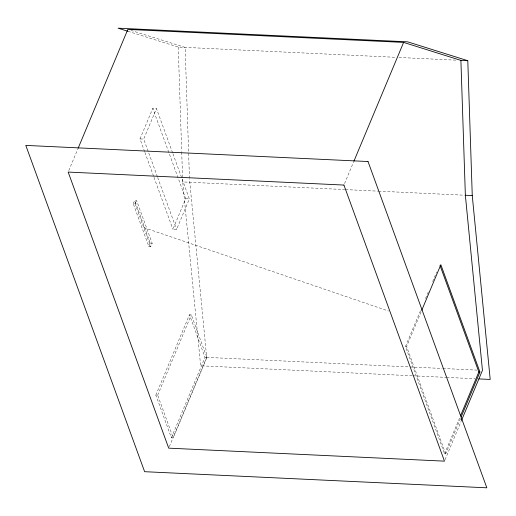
<?xml version="1.0" encoding="UTF-8"?>
<svg xmlns="http://www.w3.org/2000/svg" width="516" height="516" viewBox="0 0 516 516"><rect width="100%" height="100%" fill="white"/><g stroke="black" fill="none" stroke-linecap="round" stroke-linejoin="round"><path stroke-width="0.39" stroke-dasharray="2.58 1.94" d="M68.789 170.583L77.8 149.034M144.661 151.723L139.997 138.92L152.775 108.373L156.464 108.547L172.647 152.975M157.399 176.743L143.687 139.094L156.464 108.547M133.238 203.704L134.689 200.247L136.534 200.331L152.175 243.275L150.724 246.738L148.879 246.648L133.238 203.704L135.089 203.788L150.724 246.738M135.089 203.788L136.534 200.331M148.879 246.648L150.33 243.191L134.689 200.247M172.918 153.723L189.372 198.905L176.595 229.452L172.899 229.278L185.683 198.731L152.775 108.373M155.838 395.114L189.475 314.708L191.32 314.792L206.858 357.459L173.221 437.871L171.376 437.781L155.838 395.114L157.683 395.198L173.221 437.871M157.683 395.198L191.32 314.792M171.376 437.781L205.013 357.375L189.475 314.708M169.325 446.682L206.684 357.375L189.488 179.052M344.553 183.573L353.57 162.03M460.511 418.489L445.701 453.887L444.592 453.835L405.492 346.468L420.914 309.6M425.545 298.538L428.938 290.424M432.64 281.575L436.646 271.99M445.701 453.887L406.602 346.52L421.101 311.864M444.592 453.835L460.014 416.967M445.095 459.672L461.149 421.295M127.981 31.295L178.233 47.066L395.772 57.315M398.991 57.469L457.679 60.237M139.997 138.92L143.687 139.094M181.716 152.233L182.703 181.935L344.765 189.572M345.565 189.611L377.725 191.126M378.531 191.165L464.555 195.216M185.683 198.731L189.372 198.905M150.33 243.191L152.175 243.275M405.492 346.468L406.602 346.52M206.684 357.375L409.291 366.921M410.091 366.96L442.251 368.469M443.057 368.508L476.823 370.101M205.013 357.375L206.858 357.459M412.181 375.771L200.647 365.805L182.703 181.935M412.987 375.809L445.959 377.364M446.766 377.402L474.92 378.725M130.896 30.373L185.128 47.395L189.462 178.246M143.893 227.614L388.464 311.013M157.67 177.498L176.595 229.452M144.931 152.478L153.71 176.569M153.981 177.323L172.899 229.278M178.233 47.066L181.69 151.433"/><path stroke-width="0.77" d="M78.109 148.292L127.839 29.412L403.609 42.402L460.898 60.385L467.793 60.714L472.256 195.577L490.2 379.447L478.938 378.918M353.879 161.289L403.609 42.402M421.714 310.387L440.838 264.669L479.938 372.036L461.123 417.018M460.633 415.49L478.835 371.984L440.006 265.372M461.459 420.553L482.454 370.365L465.361 195.254L460.898 60.385M465.361 195.254L472.256 195.577M478.835 371.984L479.938 372.036M467.793 60.714L407.64 41.828L118.08 28.187L127.981 31.295M368.018 161.527L25.8 145.402L144.622 471.688L486.84 487.813L368.018 161.527M343.933 185.063L68.164 172.067L168.713 448.152L444.476 461.149L343.933 185.063"/></g></svg>
